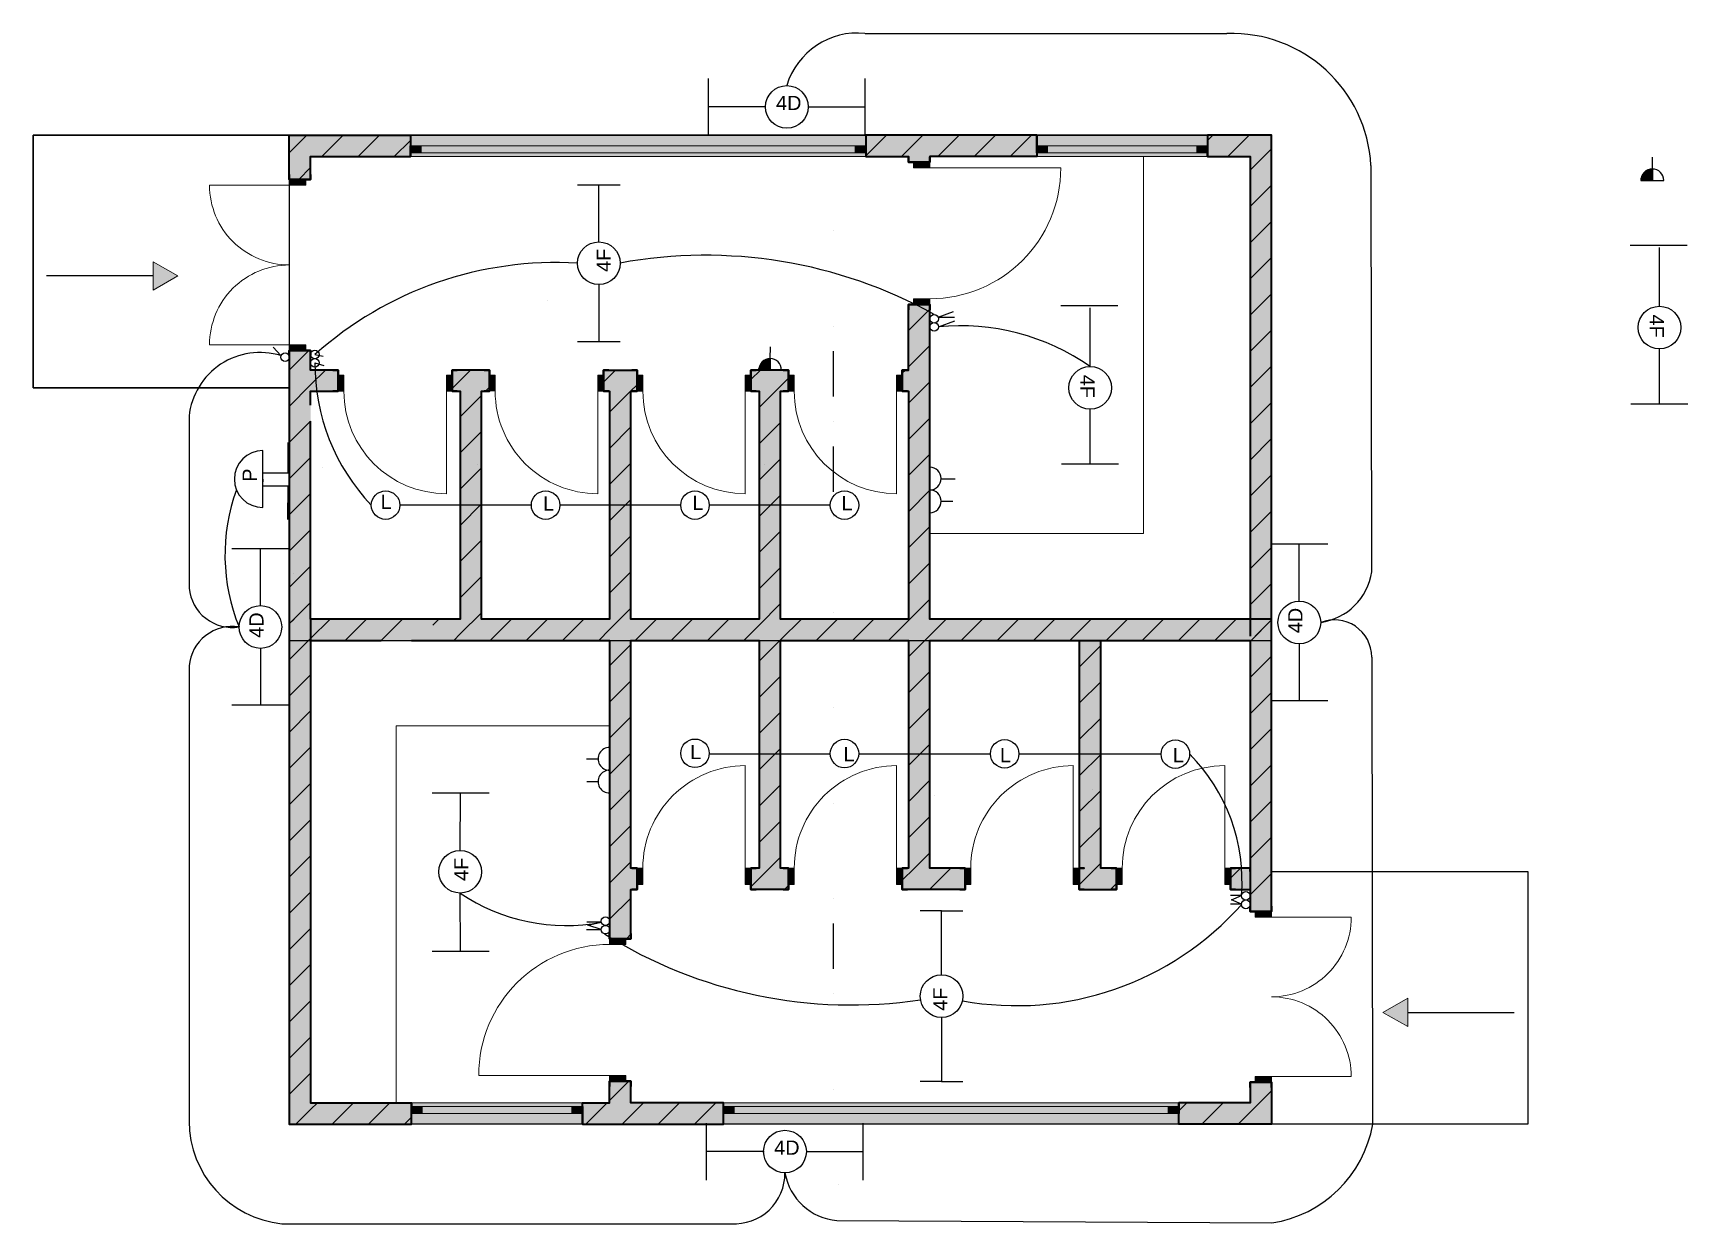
# Model space of a CAD drawing. Header units: millimetres. Extents: x 3755 to 15376, y 2965 to 11330.
import ezdxf

# ---------------------------------------------------------------- set-up
doc = ezdxf.new("R2010")
doc.units = ezdxf.units.MM
doc.header["$MEASUREMENT"] = 0
for name, color, linetype in [('ACCURACY', 200, 'Continuous'), ('LIGHTS', 1, 'Continuous'), ('PDF_Marker - Section', 7, 'Continuous'), ('PDF_Structural - Bearing', 7, 'Continuous')]:
    doc.layers.add(name, color=color, linetype=linetype)
doc.layers.add('PDF_2D Drafting - General', color=7, linetype='Continuous', true_color=0x7f7f7f)
doc.layers.add('PDF_Geometry', color=7, linetype='Continuous', true_color=0xff6600)
doc.styles.get("Standard").update_dxf_attribs({"font": 'arial.ttf'})

# ---------------------------------------------------------------- blocks, each defined once
blk = doc.blocks.new('text4f')
at = {"layer": 'LIGHTS', "insert": (-7, 71, -1794), "char_height": 100, "attachment_point": 1}
blk.add_mtext_dynamic_manual_height_columns('4F', width=175.79, gutter_width=1, heights=[0], dxfattribs=at)
blk = doc.blocks.new('hh')
at = {"layer": 'LIGHTS', "true_color": 0xed1f24}
h = blk.add_hatch(dxfattribs=at)
h.set_pattern_fill('ANSI31', color=240, angle=90)
h.set_pattern_definition([(135, (10294.76992, -15046.12702), (-0.08838834765, -0.08838834765), [])])
h.paths.add_polyline_path([(81, 80, 0.416929), (0, 0), (81, 0)])
at = {"layer": 'LIGHTS', "color": 240, "true_color": 0xed1f24}
for p, q in [((81, 80), (82, 163)), ((81, 80), (81, 0)), ((0, 0), (160, 0)), ((80, 0), (80, 0))]:
    blk.add_line(p, q, dxfattribs=at)
blk.add_arc((80, 0), 80, 0.0889, 179.9111, dxfattribs=at)
blk = doc.blocks.new('4F')
at = {"layer": 'LIGHTS', "color": 240, "true_color": 0xed1f24}
for p, q in [((-206, 16), (194, 16)), ((0, -412), (0, 0)), ((-151, -562), (-148, -562)), ((0, -1097), (0, -712)), ((-201, -1097), (199, -1097))]:
    blk.add_line(p, q, dxfattribs=at)
at = {"layer": 'PDF_Geometry', "color": 1, "lineweight": 25}
blk.add_circle((-1, -562), 150, dxfattribs=at)
at = {"layer": 'LIGHTS', "color": 240, "true_color": 0xed1f24, "char_height": 0.2, "attachment_point": 1}
for width, insert in [(731.43, (-167, -521)), (635.83, (-95, -605))]:
    blk.add_mtext_dynamic_manual_height_columns('4F', width=width, gutter_width=1, heights=[0], dxfattribs=dict(at, insert=insert))
at = {"layer": 'LIGHTS', "insert": (31, -470, -1850), "char_height": 100, "attachment_point": 1, "rotation": 270}
blk.add_mtext_dynamic_manual_height_columns('4F', width=449.76, gutter_width=1, heights=[0], dxfattribs=at)

msp = doc.modelspace()

# ---------------------------------------------------------------- linework, layer by layer
at = {"lineweight": 13}
msp.add_lwpolyline([(10053, 7814), (11552, 7814), (11552, 10463)], dxfattribs=at)
at = {"layer": 'ACCURACY', "color": 240, "true_color": 0xed1f24}
msp.add_line((10300, 5465), (10340, 5465), dxfattribs=at)
at = {"layer": 'LIGHTS', "color": 240, "true_color": 0xed1f24}
for p, q in [((9597, 11327), (12139, 11327)), ((8498, 10611), (8498, 11011)), ((9598, 10611), (9598, 11011)), ((8898, 10811), (8498, 10811)), ((8898, 10811), (8901, 10811)), ((9198, 10811), (9598, 10811)), ((13150, 10399), (13155, 7546)), ((7578, 10263), (7878, 10263)), ((7728, 9863), (7728, 10263)), ((7728, 9564), (7728, 9563)), ((7728, 9563), (7728, 9163)), ((10110, 9335), (10218, 9375)), ((10110, 9335), (10225, 9335)), ((10113, 9267), (10229, 9309)), ((5495, 9064), (5440, 9124)), ((5734, 9072), (5792, 9061)), ((7578, 9163), (7878, 9163)), ((5734, 9014), (5797, 8995)), ((5744, 9044), (5744, 9044)), ((9060, 8963), (9060, 8963)), ((12302, 8840), (12302, 8838)), ((6904, 8814), (6904, 8814)), ((4850, 8638), (4850, 7431)), ((5368, 7997), (5368, 8397)), ((5546, 8242), (5545, 8454)), ((10053, 8372), (10053, 7885)), ((10053, 7885), (10053, 8372)), ((5368, 8242), (5546, 8242)), ((5368, 8197), (5368, 8217)), ((5368, 8197), (5368, 8177)), ((5368, 8150), (5546, 8150)), ((5544, 7912), (5546, 8150)), ((10132, 8199), (10213, 8199)), ((10150, 8199), (10230, 8199)), ((10132, 8042), (10213, 8042)), ((6330, 8015), (7254, 8015)), ((7454, 8015), (8303, 8015)), ((8503, 8015), (9353, 8015)), ((5551, 7708), (5151, 7708)), ((5351, 7308), (5351, 7708)), ((12847, 7740), (12447, 7740)), ((12647, 7340), (12647, 7740)), ((5351, 7008), (5351, 7011)), ((5351, 7008), (5351, 6608)), ((12647, 7040), (12647, 7044)), ((12647, 7040), (12647, 6640)), ((4850, 6885), (4850, 3687)), ((13156, 6947), (13162, 3660)), ((12847, 6640), (12447, 6640)), ((5551, 6608), (5151, 6608)), ((7803, 6312), (7803, 5977)), ((7722, 6230), (7642, 6230)), ((9353, 6265), (8503, 6265)), ((10478, 6265), (9553, 6265)), ((11677, 6265), (10678, 6265)), ((7722, 6071), (7643, 6071)), ((6557, 5993), (6957, 5993)), ((6754, 5589), (6757, 5993)), ((7803, 5977), (7803, 5977)), ((6757, 4880), (6754, 5289)), ((12241, 5271), (12163, 5272)), ((12170, 5241), (12241, 5271)), ((12242, 5210), (12170, 5241)), ((10135, 5165), (9985, 5165)), ((10135, 4715), (10135, 5165)), ((10135, 5165), (10285, 5165)), ((12242, 5210), (12163, 5210)), ((12228, 5210), (12170, 5210)), ((7642, 5032), (7744, 5032)), ((7644, 5086), (7744, 5086)), ((7650, 5063), (7744, 5085)), ((7743, 5032), (7650, 5063)), ((7740, 5084), (7744, 5085)), ((6557, 4880), (6957, 4880)), ((10135, 4415), (10135, 3965)), ((10134, 3965), (9984, 3965)), ((10135, 3965), (10285, 3965)), ((5555, 3666), (5555, 3665)), ((8485, 3273), (8485, 3673)), ((9585, 3273), (9585, 3673)), ((8885, 3473), (8485, 3473)), ((8885, 3473), (8888, 3473)), ((9185, 3473), (9585, 3473)), ((5502, 2966), (8657, 2966)), ((9400, 2989), (12454, 2972))]:
    msp.add_line(p, q, dxfattribs=at)
at = {"layer": 'LIGHTS'}
for p, q in [((5704, 8814), (5704, 8814, -5)), ((12200, 5315), (12200, 5315)), ((7740, 5107), (7740, 5107))]:
    msp.add_line(p, q, dxfattribs=at)
at = {"layer": 'LIGHTS', "color": 6}
msp.add_line((10053, 7214), (10053, 7214), dxfattribs=at)
at = {"layer": 'LIGHTS', "color": 39, "lineweight": 13, "true_color": 0x563838}
msp.add_lwpolyline([(10134, 8056), (10134, 8056)], dxfattribs=at)
at = {"layer": 'LIGHTS'}
for centre in [(10083, 9323), (10083, 9267), (12271, 5270), (7774, 5091), (7774, 5032)]:
    msp.add_circle(centre, 30, dxfattribs=at)
at = {"layer": 'LIGHTS', "color": 240, "true_color": 0xed1f24}
for centre, radius in [((5524, 9054), 30), ((5734, 9072), 30), ((5734, 9014), 30), ((12272, 5210, 197), 30.6)]:
    msp.add_circle(centre, radius, dxfattribs=at)
for centre, radius, start, end in [((9543, 10813), 517, 84.0193, 163.326), ((12174, 10350), 977, 2.8518, 92.0754), ((8477, 6455), 3314, 61.0173, 100.4215), ((7426, 7181), 2537, 86.5734, 131.8222), ((10265, 7676), 1598, 55.1781, 95.4731), ((5348, 8585), 501, 72.9746, 173.8901), ((7170, 9004), 1436, 179.5978, 223.5762), ((10052, 8201), 80, 270.0889, 89.9111), ((5481, 7646), 562, 101.5868, 101.589), ((6445, 7665), 1343, 160.0814, 202.1771), ((10052, 8041), 80, 270.1735, 89.8265), ((12738, 7608), 422, 278.0971, 351.5246), ((5154, 7460), 305, 185.3623, 278.8875), ((12893, 6945), 263, 0.4788, 111.2593), ((5154, 6857), 305, 81.1125, 174.6377), ((5154, 6857), 305, 81.1125, 174.6377), ((7802, 6232), 80, 89.1367, 270.8633), ((10975, 5371), 1270, 355.4728, 44.7234), ((7802, 6072), 80, 89.052, 270.948), ((9001, 5485), 1324, 154.7657, 154.8006), ((7497, 6387), 1326, 235.9389, 280.7766), ((10662, 6608, -394), 2110, 259.6066, 318.4988), ((9501, 7760), 3257, 237.8571, 278.5744), ((5574, 3686), 723, 179.9113, 264.3154), ((12325, 3813), 851, 278.7513, 350), ((8680, 3321), 355, 266.2701, 0.3606), ((9433, 3392), 404, 189.8291, 265.3584)]:
    msp.add_arc(centre, radius, start, end, dxfattribs=at)
at = {"layer": 'PDF_2D Drafting - General', "color": 7, "lineweight": 25}
for points in [[(5554, 10613), (3755, 10613), (3755, 8839), (5554, 8839)], [(4598, 9624), (3849, 9624)], [(12452, 5440), (14251, 5440), (14251, 3665), (12452, 3665)], [(13408, 4450), (14156, 4450)]]:
    msp.add_lwpolyline(points, dxfattribs=at)
at = {"layer": 'PDF_2D Drafting - General', "color": 7, "lineweight": 13}
for points in [[(4598, 9724), (4772, 9624), (4598, 9524)], [(13408, 4351), (13234, 4450), (13408, 4550)]]:
    msp.add_lwpolyline(points, close=True, dxfattribs=at)
at = {"layer": 'PDF_2D Drafting - General', "color": 253, "lineweight": 13, "true_color": 0x999999}
for points in [[(7803, 7214), (7803, 7814)], [(7803, 7064), (7803, 6464), (6304, 6464), (6304, 3815)]]:
    msp.add_lwpolyline(points, dxfattribs=at)
at = {"layer": 'PDF_2D Drafting - General', "color": 7, "lineweight": 0, "transparency": 33554559}
for points in [[(4772, 9624), (4598, 9524), (4598, 9724)], [(13234, 4450), (13408, 4550), (13408, 4351)]]:
    msp.add_solid(points, dxfattribs=at)
at = {"layer": 'PDF_Geometry', "color": 39, "lineweight": 13, "true_color": 0x563838}
for points in [[(7365, 9452), (7365, 9452)], [(5787, 8276), (5787, 8276)], [(6876, 8296), (6876, 8296)], [(7904, 8255), (7904, 8255)], [(8890, 8296), (8890, 8296)], [(7884, 5993), (7884, 5993)], [(8954, 5994), (8954, 5994)], [(10085, 5973), (10085, 5973)], [(11194, 6014), (11194, 6014)]]:
    msp.add_lwpolyline(points, dxfattribs=at)
at = {"layer": 'PDF_Geometry', "color": 1, "lineweight": 25}
for centre, radius in [((9048, 10811), 150), ((7728, 9713), 150), ((6230, 8014), 100), ((7354, 8014), 100), ((8403, 8014), 100), ((9453, 8014), 100), ((12647, 7190), 150), ((5351, 7158), 150), ((8403, 6271), 100), ((9453, 6269), 100), ((10578, 6267), 100), ((11777, 6265), 100), ((6754, 5439), 150), ((10135, 4565), 150), ((9035, 3473), 150)]:
    msp.add_circle(centre, radius, dxfattribs=at)
msp.add_arc((5368, 8197), 200, 90, 270, dxfattribs=at)
at = {"layer": 'PDF_Marker - Section', "lineweight": 25}
for points in [[(9374, 10611), (9374, 10611)], [(9374, 9941), (9374, 9941)], [(9374, 9271), (9374, 9271)], [(9374, 9095), (9374, 8778)], [(9374, 8601), (9374, 8601)], [(9374, 8425), (9374, 8107)], [(9374, 7931), (9374, 7931)], [(5583, 7534), (5583, 7534)], [(9374, 7261), (9374, 7261)], [(9374, 6591), (9374, 6591)], [(9374, 5921), (9374, 5921)], [(9374, 5251), (9374, 5251)], [(9374, 5075), (9374, 4757)], [(9374, 4581), (9374, 4581)], [(9374, 3911), (9374, 3911)], [(9411, 3241), (9411, 3241)]]:
    msp.add_lwpolyline(points, dxfattribs=at)
at = {"layer": 'PDF_Structural - Bearing', "lineweight": 25}
for points in [[(5554, 3665), (5554, 8839), (3755, 8839), (3755, 10613), (12452, 10613), (12452, 5440), (14251, 5440), (14251, 3665)], [(5554, 7064), (7803, 7064), (12452, 7064), (12452, 10613), (5554, 10613)]]:
    msp.add_lwpolyline(points, close=True, dxfattribs=at)
at = {"layer": 'PDF_Structural - Bearing', "color": 253, "lineweight": 9, "true_color": 0xb0b0b0}
for points in [[(5678, 10613), (5616, 10551), (5554, 10489)], [(5782, 10463), (5932, 10613)], [(6037, 10463), (6187, 10613)], [(6291, 10463), (6404, 10576)], [(9603, 10467), (9749, 10613)], [(9854, 10463), (10004, 10613)], [(10108, 10463), (10258, 10613)], [(10363, 10463), (10513, 10613)], [(10617, 10463), (10767, 10613)], [(12003, 10576), (12039, 10613)], [(12144, 10463), (12294, 10613)], [(12452, 10516), (12398, 10463), (12302, 10366)], [(5620, 10301), (5704, 10385)], [(12302, 10112), (12452, 10262)], [(12302, 9857), (12452, 10007)], [(12302, 9603), (12452, 9753)], [(12302, 9348), (12452, 9498)], [(9903, 9240), (10053, 9390)], [(12302, 9094), (12452, 9244)], [(5554, 8963), (5692, 9101)], [(9903, 8985), (10053, 9135)], [(5554, 8708), (5704, 8858), (5809, 8963)], [(6697, 8833), (6827, 8963)], [(7760, 8878), (7845, 8963)], [(8796, 8897), (8863, 8963)], [(9859, 8942), (9881, 8963)], [(12302, 8840), (12452, 8990)], [(6932, 8814), (6960, 8842)], [(7803, 8667), (7950, 8814), (7997, 8860)], [(8853, 8699), (8968, 8814), (9060, 8906)], [(9903, 8731), (10053, 8881)], [(6754, 8635), (6904, 8785)], [(12302, 8585), (12452, 8735)], [(5554, 8454), (5704, 8604)], [(9903, 8476), (10053, 8626)], [(6754, 8381), (6904, 8531)], [(7803, 8413), (7953, 8563)], [(8853, 8444), (9003, 8594)], [(9903, 8222), (10053, 8372)], [(12302, 8331), (12452, 8481)], [(5554, 8199), (5704, 8349)], [(6754, 8126), (6904, 8276)], [(7803, 8158), (7953, 8308)], [(8853, 8190), (9003, 8340)], [(12302, 8076), (12452, 8226)], [(5554, 7945), (5704, 8095)], [(6754, 7872), (6904, 8022)], [(7803, 7904), (7953, 8054)], [(8853, 7935), (9003, 8085)], [(9903, 7967), (10053, 8118)], [(12302, 7822), (12452, 7972)], [(5554, 7690), (5704, 7840)], [(7803, 7649), (7953, 7799)], [(8853, 7681), (9003, 7831)], [(9903, 7713), (10053, 7863)], [(6754, 7617), (6904, 7767)], [(12302, 7567), (12452, 7717)], [(5554, 7436), (5704, 7586)], [(8853, 7427), (9003, 7576)], [(9903, 7458), (10053, 7608)], [(6754, 7363), (6904, 7513)], [(7803, 7395), (7953, 7545)], [(12302, 7313), (12452, 7463)], [(5704, 7331), (5554, 7181), (5587, 7214)], [(8745, 7064), (8853, 7172), (9003, 7322)], [(9763, 7064), (9903, 7204), (10053, 7354)], [(5554, 6927), (5704, 7077), (5841, 7214)], [(5946, 7064), (6096, 7214)], [(6200, 7064), (6350, 7214)], [(6562, 7171), (6605, 7214)], [(6709, 7064), (6754, 7109), (6904, 7258)], [(6964, 7064), (7114, 7214)], [(7218, 7064), (7368, 7214)], [(7473, 7064), (7623, 7214)], [(7727, 7064), (7803, 7140), (7953, 7290)], [(7982, 7064), (8132, 7214)], [(8236, 7064), (8386, 7214)], [(8491, 7064), (8641, 7214)], [(8853, 6918), (9000, 7064), (9003, 7068), (9150, 7214)], [(9254, 7064), (9404, 7214)], [(9509, 7064), (9658, 7214)], [(9903, 6949), (10017, 7064), (10053, 7099), (10167, 7214)], [(10272, 7064), (10422, 7214)], [(10526, 7064), (10676, 7214)], [(10781, 7064), (10931, 7214)], [(11035, 7064), (11185, 7214)], [(11290, 7064), (11440, 7214)], [(11544, 7064), (11694, 7214)], [(11799, 7064), (11949, 7214)], [(12053, 7064), (12203, 7214)], [(12302, 7058), (12308, 7064), (12452, 7208), (12337, 7094)], [(5691, 7064), (5704, 7077)], [(7803, 6886), (7953, 7036)], [(11102, 6877), (11252, 7027)], [(12302, 6804), (12452, 6954)], [(5554, 6672), (5704, 6822)], [(7803, 6631), (7953, 6781)], [(8853, 6663), (9003, 6813)], [(9903, 6695), (10053, 6845)], [(11102, 6622), (11252, 6772)], [(12302, 6549), (12452, 6699)], [(5554, 6418), (5704, 6568)], [(7803, 6377), (7953, 6527)], [(8853, 6409), (9003, 6559)], [(9903, 6440), (10053, 6590)], [(11102, 6368), (11252, 6518)], [(12302, 6295), (12452, 6445)], [(5554, 6163), (5704, 6313)], [(8853, 6154), (9003, 6304)], [(9903, 6186), (10053, 6336)], [(7803, 6122), (7953, 6272)], [(11102, 6113), (11252, 6263)], [(12302, 6040), (12452, 6190)], [(5554, 5909), (5704, 6059)], [(8853, 5900), (9003, 6050)], [(9903, 5931), (10053, 6081)], [(7803, 5868), (7953, 6018)], [(11102, 5859), (11252, 6009)], [(12302, 5786), (12452, 5936)], [(9903, 5677), (10053, 5827)], [(5554, 5654), (5704, 5804)], [(7803, 5613), (7953, 5763)], [(8853, 5645), (9003, 5795)], [(11102, 5604), (11252, 5754)], [(12302, 5531), (12452, 5681)], [(5554, 5400), (5704, 5550)], [(7803, 5359), (7953, 5509)], [(8796, 5334), (8927, 5465), (9003, 5541)], [(9859, 5379), (9945, 5465), (10053, 5572)], [(10049, 5315), (10199, 5465)], [(11100, 5347), (11217, 5465), (11252, 5500)], [(12163, 5393), (12235, 5465)], [(11322, 5315), (11363, 5356)], [(12302, 5277), (12452, 5427), (12340, 5315)], [(5554, 5146), (5704, 5295)], [(7803, 5105), (7953, 5254)], [(9031, 5315), (9060, 5343)], [(12439, 5159), (12452, 5172)], [(5554, 4891), (5704, 5041)], [(7921, 4968), (7953, 5000)], [(5554, 4637), (5704, 4787)], [(5554, 4382), (5704, 4532)], [(5554, 4128), (5704, 4278)], [(5554, 3873), (5704, 4023)], [(7803, 3832), (7939, 3968)], [(12334, 3783), (12367, 3815), (12452, 3900)], [(5751, 3815), (5704, 3769), (5601, 3665)], [(5855, 3665), (6005, 3815)], [(6110, 3665), (6260, 3815)], [(7637, 3665), (7786, 3815)], [(7891, 3665), (8041, 3815)], [(8145, 3665), (8295, 3815)], [(8400, 3665), (8550, 3815)], [(11802, 3759), (11858, 3815)], [(11963, 3665), (12112, 3815)], [(12334, 3783), (12302, 3750), (12217, 3665)], [(6364, 3665), (6413, 3714)]]:
    msp.add_lwpolyline(points, dxfattribs=at)
at = {"layer": 'PDF_Structural - Bearing', "lineweight": 35}
for points in [[(5554, 10337), (5554, 10301), (5554, 10337), (5554, 10301), (5554, 10613), (5704, 10613), (6404, 10613), (6404, 10538)], [(6404, 10613), (6404, 10538), (6404, 10488), (6404, 10463)], [(10803, 10538), (10803, 10613), (9603, 10613), (9603, 10538), (9603, 10488), (9603, 10463), (9903, 10463), (9903, 10423), (9938, 10423), (10053, 10423), (10053, 10460)], [(9603, 10613), (9603, 10538)], [(10803, 10613), (10803, 10538), (10803, 10488), (10803, 10463), (10053, 10463), (10053, 10423), (10053, 10460), (10053, 10423), (9938, 10423), (9903, 10423), (9903, 10460), (9903, 10423), (9903, 10460)], [(12452, 7094), (12452, 10613), (12302, 10613), (12003, 10613), (12003, 10538)], [(12003, 10613), (12003, 10538), (12003, 10488)], [(5704, 10301), (5669, 10301), (5704, 10301), (5704, 10463), (6404, 10463), (6404, 10488), (6404, 10538), (6404, 10488)], [(9603, 10488), (9603, 10463)], [(10803, 10488), (10803, 10463)], [(12003, 10463), (12003, 10488), (12003, 10538), (12003, 10488), (12003, 10463), (12302, 10463), (12302, 7094)], [(10053, 10423), (9938, 10423), (9903, 10423)], [(5554, 10301), (5669, 10301), (5554, 10301), (5669, 10301), (5704, 10301), (5704, 10337), (5704, 10301), (5704, 10337)], [(9859, 8963), (9896, 8963), (9859, 8963), (9859, 8928), (9859, 8963), (9903, 8963), (9903, 9424), (9938, 9424), (10053, 9424), (10053, 9387)], [(9903, 9424), (9903, 9387)], [(12452, 5315), (12452, 7064), (12452, 7214), (10053, 7214), (10053, 9424), (9938, 9424), (10053, 9424), (10053, 9387), (10053, 9424)], [(5554, 9101), (5554, 9064), (5554, 9101), (5669, 9101), (5704, 9101), (5704, 9064), (5704, 9101), (5704, 9064)], [(5704, 9101), (5669, 9101), (5554, 9101), (5554, 9064)], [(5897, 8963), (5860, 8963), (5897, 8963), (5897, 8928), (5897, 8963), (5704, 8963), (5704, 9101), (5669, 9101), (5554, 9101), (5554, 7064)], [(6960, 8963), (6697, 8963), (6697, 8928), (6697, 8814), (6754, 8814), (6754, 7214), (5704, 7214), (5704, 3815), (6413, 3815), (6413, 3790), (6413, 3740), (6413, 3790)], [(5897, 8814), (5897, 8928), (5897, 8814), (5897, 8928), (5897, 8963), (5860, 8963)], [(6697, 8814), (6734, 8814), (6697, 8814), (6697, 8928), (6697, 8963), (6734, 8963), (6697, 8963), (6734, 8963)], [(6697, 8963), (6697, 8928), (6697, 8814), (6734, 8814)], [(7760, 8814), (7797, 8814), (7760, 8814), (7760, 8928), (7760, 8814), (7803, 8814), (7803, 7214), (6904, 7214), (6904, 8814), (6960, 8814), (6960, 8928), (6960, 8963), (6960, 8928), (6960, 8814), (6923, 8814)], [(6960, 8814), (6923, 8814), (6960, 8814), (6960, 8928), (6960, 8963), (6923, 8963), (6960, 8963), (6923, 8963)], [(7760, 8963), (7997, 8963), (7997, 8928), (7997, 8814), (7960, 8814)], [(7797, 8814), (7760, 8814), (7760, 8928), (7760, 8963), (7760, 8928), (7760, 8963), (7797, 8963), (7760, 8963), (7797, 8963)], [(7997, 8963), (7960, 8963)], [(9060, 8963), (8796, 8963), (8796, 8928), (8796, 8814), (8833, 8814)], [(8796, 8963), (8833, 8963)], [(9023, 8814), (9060, 8814), (9060, 8928), (9060, 8963), (9060, 8928), (9060, 8963), (9023, 8963), (9060, 8963), (9023, 8963)], [(9896, 8814), (9859, 8814), (9859, 8928), (9859, 8963), (9896, 8963)], [(8796, 8814), (8833, 8814), (8796, 8814), (8796, 8928), (8796, 8814), (8853, 8814), (8853, 7214), (7953, 7214), (7953, 8814), (7997, 8814), (7997, 8928), (7997, 8814), (7960, 8814), (7997, 8814)], [(9859, 8814), (9896, 8814), (9859, 8814), (9859, 8928), (9859, 8814), (9903, 8814), (9903, 7214), (9003, 7214), (9003, 8814), (9060, 8814), (9060, 8928), (9060, 8814), (9023, 8814), (9060, 8814)], [(5704, 8716), (5704, 8814), (5897, 8814), (5860, 8814), (5897, 8814), (5860, 8814)], [(5704, 7214), (5704, 8604)], [(5554, 7214), (5554, 3665), (5704, 3665), (6413, 3665), (6413, 3740)], [(5704, 7064), (6200, 7064)], [(6413, 7064), (6754, 7064), (6904, 7064), (7803, 7064), (7803, 4968), (7918, 4968), (7953, 4968), (7953, 5315), (7997, 5315), (7997, 5350), (7997, 5315), (7960, 5315), (7997, 5315)], [(7997, 5465), (7960, 5465), (7997, 5465), (7997, 5350), (7997, 5465), (7953, 5465), (7953, 7064), (8853, 7064), (8853, 5465), (8796, 5465), (8796, 5350), (8796, 5465), (8833, 5465), (8796, 5465)], [(9060, 5465), (9023, 5465), (9060, 5465), (9060, 5350), (9060, 5465), (9003, 5465), (9003, 7064), (9903, 7064), (9903, 5465), (9859, 5465), (9859, 5350), (9859, 5465), (9896, 5465), (9859, 5465)], [(10300, 5465), (10263, 5465), (10300, 5465), (10300, 5350), (10300, 5465), (10053, 5465), (10053, 7064), (11102, 7064), (11102, 5465), (11100, 5465), (11100, 5350), (11100, 5315), (11363, 5315)], [(11102, 7064), (11252, 7064)], [(11363, 5465), (11326, 5465), (11363, 5465), (11363, 5350), (11363, 5465), (11252, 5465), (11252, 7064), (12302, 7064), (12302, 5315)], [(7960, 5465), (7997, 5465), (7997, 5350), (7997, 5315), (7960, 5315)], [(9060, 5315), (8796, 5315), (8796, 5350), (8796, 5465), (8833, 5465)], [(9023, 5465), (9060, 5465), (9060, 5350), (9060, 5315), (9060, 5350), (9060, 5315), (9023, 5315), (9060, 5315), (9023, 5315)], [(10300, 5315), (9859, 5315), (9859, 5350), (9859, 5465), (9896, 5465)], [(10263, 5465), (10300, 5465), (10300, 5350), (10300, 5315), (10300, 5350), (10300, 5315), (10263, 5315), (10300, 5315), (10263, 5315)], [(11100, 5465), (11137, 5465), (11100, 5465), (11100, 5350), (11100, 5315), (11137, 5315), (11100, 5315), (11137, 5315)], [(11100, 5315), (11100, 5350), (11100, 5465), (11137, 5465)], [(11326, 5465), (11363, 5465), (11363, 5350), (11363, 5315), (11363, 5350), (11363, 5315), (11326, 5315), (11363, 5315), (11326, 5315)], [(12200, 5465), (12163, 5465), (12200, 5465), (12163, 5465), (12163, 5350), (12163, 5465), (12163, 5350), (12163, 5315), (12200, 5315)], [(12302, 5440), (12302, 5465), (12163, 5465)], [(12163, 5315), (12200, 5315), (12163, 5315), (12163, 5350), (12163, 5315), (12302, 5315), (12302, 5159), (12337, 5159), (12452, 5159), (12452, 5440)], [(8796, 5315), (8833, 5315)], [(9859, 5315), (9896, 5315)], [(12452, 5159), (12452, 5196), (12452, 5159), (12337, 5159), (12302, 5159), (12302, 5196), (12302, 5159), (12302, 5196)], [(12302, 5159), (12337, 5159), (12452, 5159), (12452, 5196)], [(7803, 4968), (7803, 5005), (7803, 4968), (7918, 4968), (7953, 4968), (7953, 5005), (7953, 4968), (7953, 5005)], [(7953, 4968), (7918, 4968), (7803, 4968), (7803, 5005)], [(7612, 3665), (7612, 3740), (7612, 3790), (7612, 3815), (7803, 3815), (7803, 3968), (7803, 3931), (7803, 3968), (7918, 3968), (7953, 3968), (7953, 3931), (7953, 3968), (7953, 3931)], [(7612, 3740), (7612, 3665), (8603, 3665), (8603, 3740), (8603, 3790), (8603, 3815), (7953, 3815), (7953, 3968), (7918, 3968), (7803, 3968), (7803, 3931)], [(7803, 3968), (7918, 3968), (7953, 3968)], [(12452, 3923), (12452, 3960), (12452, 3923), (12452, 3960), (12452, 3665), (12302, 3665), (11802, 3665), (11802, 3740)], [(12302, 3960), (12337, 3960), (12302, 3960), (12302, 3815), (11802, 3815), (11802, 3790), (11802, 3740), (11802, 3790)], [(12452, 3960), (12337, 3960), (12452, 3960), (12337, 3960), (12302, 3960), (12302, 3923), (12302, 3960), (12302, 3923)], [(6413, 3665), (6413, 3740), (6413, 3790), (6413, 3815)], [(7612, 3790), (7612, 3815)], [(8603, 3790), (8603, 3815)], [(8603, 3665), (8603, 3740)], [(11802, 3665), (11802, 3740), (11802, 3790), (11802, 3815)]]:
    msp.add_lwpolyline(points, dxfattribs=at)
at = {"layer": 'PDF_Structural - Bearing', "color": 252, "lineweight": 18, "true_color": 0x888888}
for points in [[(6404, 10613), (9603, 10613)], [(10803, 10613), (12003, 10613)], [(6404, 10463), (9603, 10463)], [(6479, 10538), (9528, 10538)], [(9528, 10488), (6479, 10488)], [(10803, 10463), (12003, 10463)], [(10878, 10538), (11928, 10538)], [(11928, 10488), (10878, 10488)], [(6413, 3815), (7612, 3815)], [(7537, 3790), (6488, 3790)], [(6488, 3740), (7537, 3740)], [(11802, 3815), (8603, 3815)], [(8678, 3790), (11727, 3790)], [(11727, 3740), (8678, 3740)], [(6413, 3665), (7612, 3665)], [(11802, 3665), (8603, 3665)]]:
    msp.add_lwpolyline(points, dxfattribs=at)
at = {"layer": 'PDF_Structural - Bearing', "color": 252, "lineweight": 20, "true_color": 0x888888}
for points in [[(6404, 10538), (6479, 10538), (6479, 10488), (6404, 10488)], [(9603, 10488), (9528, 10488), (9528, 10538), (9603, 10538)], [(10803, 10538), (10878, 10538), (10878, 10488), (10803, 10488)], [(12003, 10488), (11928, 10488), (11928, 10538), (12003, 10538)], [(6960, 8814), (6960, 8928), (7000, 8928), (7000, 8814)], [(6413, 3740), (6488, 3740), (6488, 3790), (6413, 3790)], [(7612, 3790), (7537, 3790), (7537, 3740), (7612, 3740)], [(8603, 3790), (8678, 3790), (8678, 3740), (8603, 3740)], [(11802, 3740), (11727, 3740), (11727, 3790), (11802, 3790)]]:
    msp.add_lwpolyline(points, dxfattribs=at)
at = {"layer": 'PDF_Structural - Bearing', "lineweight": 35}
for points in [[(9603, 10488), (9603, 10538)], [(10803, 10488), (10803, 10538)], [(9903, 9387), (9903, 9424), (9938, 9424), (9903, 9424)], [(7960, 8963), (7997, 8963), (7997, 8928), (7997, 8963)], [(8833, 8963), (8796, 8963), (8796, 8928), (8796, 8963)], [(8833, 5315), (8796, 5315), (8796, 5350), (8796, 5315)], [(9896, 5315), (9859, 5315), (9859, 5350), (9859, 5315)], [(7612, 3790), (7612, 3740)], [(8603, 3790), (8603, 3740)]]:
    msp.add_lwpolyline(points, close=True, dxfattribs=at)
at = {"layer": 'PDF_Structural - Bearing', "color": 252, "lineweight": 20, "true_color": 0x888888}
for points in [[(10053, 10423), (10053, 10383), (9938, 10383), (9938, 10423)], [(5554, 10301), (5554, 10261), (5669, 10261), (5669, 10301)], [(9938, 9424), (9938, 9464), (10053, 9464), (10053, 9424)], [(5669, 9101), (5669, 9141), (5554, 9141), (5554, 9101)], [(5897, 8928), (5937, 8928), (5937, 8814), (5897, 8814)], [(6697, 8814), (6657, 8814), (6657, 8928), (6697, 8928)], [(7760, 8814), (7720, 8814), (7720, 8928), (7760, 8928)], [(7997, 8928), (8037, 8928), (8037, 8814), (7997, 8814)], [(8796, 8814), (8756, 8814), (8756, 8928), (8796, 8928)], [(9060, 8928), (9100, 8928), (9100, 8814), (9060, 8814)], [(9859, 8814), (9819, 8814), (9819, 8928), (9859, 8928)], [(7997, 5350), (8037, 5350), (8037, 5465), (7997, 5465)], [(8796, 5465), (8756, 5465), (8756, 5350), (8796, 5350)], [(9060, 5350), (9100, 5350), (9100, 5465), (9060, 5465)], [(9859, 5465), (9819, 5465), (9819, 5350), (9859, 5350)], [(10300, 5350), (10340, 5350), (10340, 5465), (10300, 5465)], [(11100, 5465), (11060, 5465), (11060, 5350), (11100, 5350)], [(11363, 5350), (11403, 5350), (11403, 5465), (11363, 5465)], [(12163, 5465), (12123, 5465), (12123, 5350), (12163, 5350)], [(12337, 5159), (12337, 5119), (12452, 5119), (12452, 5159)], [(7918, 4968), (7918, 4928), (7803, 4928), (7803, 4968)], [(7803, 3968), (7803, 4008), (7918, 4008), (7918, 3968)], [(12452, 3960), (12452, 4000), (12337, 4000), (12337, 3960)]]:
    msp.add_lwpolyline(points, close=True, dxfattribs=at)
at = {"layer": 'PDF_Structural - Bearing', "color": 252, "lineweight": 18, "true_color": 0x888888}
for points in [[(10053, 10383), (10972, 10383, -0.414212), (10053, 9464)], [(5554, 10261), (4994, 10261, 0.414214), (5554, 9701, 0.414214), (4994, 9141), (5554, 9141)], [(6657, 8814), (6657, 8094, -0.414213), (5937, 8814)], [(7720, 8814), (7720, 8094, -0.414214), (7000, 8814)], [(8756, 8814), (8756, 8094, -0.414213), (8037, 8814)], [(9819, 8814), (9819, 8094, -0.414209), (9100, 8814)], [(8756, 5465), (8756, 6184, 0.414218), (8037, 5465)], [(9819, 5465), (9819, 6184, 0.414214), (9100, 5465)], [(11060, 5465), (11060, 6184, 0.414245), (10340, 5465)], [(12123, 5465), (12123, 6184, 0.414193), (11403, 5465)], [(12452, 4000), (13012, 4000, 0.414241), (12452, 4560, 0.414217), (13012, 5119), (12452, 5119)], [(7803, 4008), (6884, 4008, -0.414212), (7803, 4928)]]:
    msp.add_lwpolyline(points, format="xyb", dxfattribs=at)
at = {"layer": 'PDF_Structural - Bearing', "color": 7, "lineweight": 0, "true_color": 0xffffff, "transparency": 33554559}
for points in [[(5704, 10613), (5704, 10463), (5554, 10613)], [(5704, 10463), (5554, 10463), (5554, 10613)], [(5704, 10463), (5704, 10613), (6404, 10463), (6404, 10613)], [(9603, 10613), (9603, 10463), (6404, 10613), (6404, 10463)], [(9603, 10613), (10803, 10613), (9603, 10463), (10803, 10463)], [(12003, 10613), (12003, 10463), (10803, 10613), (10803, 10463)], [(12003, 10613), (12302, 10613), (12003, 10463), (12302, 10463)], [(12302, 10463), (12302, 10613), (12452, 10613)], [(12302, 10463), (12452, 10613), (12452, 10463)], [(5554, 10463), (5704, 10463), (5554, 10301), (5704, 10301)], [(6404, 10538), (6404, 10488), (6479, 10538), (6479, 10488)], [(6479, 10538), (6479, 10488), (9528, 10538), (9528, 10488)], [(9603, 10488), (9603, 10538), (9528, 10488), (9528, 10538)], [(10053, 10463), (10053, 10423), (9903, 10463), (9903, 10423)], [(10803, 10538), (10803, 10488), (10878, 10538), (10878, 10488)], [(10878, 10538), (10878, 10488), (11928, 10538), (11928, 10488)], [(12003, 10488), (12003, 10538), (11928, 10488), (11928, 10538)], [(12302, 10463), (12452, 10463), (12302, 7094), (12452, 7094)], [(10053, 10423), (9938, 10423), (10053, 10383), (9938, 10383)], [(5554, 10301), (5554, 10261), (5669, 10301), (5669, 10261)], [(10053, 9424), (10053, 7064), (9903, 9424), (9903, 7064)], [(9938, 9424), (10053, 9424), (9938, 9464), (10053, 9464)], [(5669, 9101), (5669, 9141), (5554, 9101), (5554, 9141)], [(5554, 7064), (5554, 9101), (5704, 7064), (5704, 9101)], [(5704, 8814), (5704, 8963), (5897, 8814), (5897, 8963)], [(6697, 8814), (6697, 8963), (6960, 8814), (6960, 8963)], [(7760, 8814), (7760, 8963), (7997, 8814), (7997, 8963)], [(8796, 8814), (8796, 8963), (9060, 8814), (9060, 8963)], [(9859, 8814), (9859, 8963), (9903, 8814), (9903, 8963)], [(5897, 8928), (5897, 8814), (5937, 8928), (5937, 8814)], [(6697, 8814), (6697, 8928), (6657, 8814), (6657, 8928)], [(6960, 8928), (6960, 8814), (7000, 8928), (7000, 8814)], [(7760, 8814), (7760, 8928), (7720, 8814), (7720, 8928)], [(7997, 8928), (7997, 8814), (8037, 8928), (8037, 8814)], [(8796, 8814), (8796, 8928), (8756, 8814), (8756, 8928)], [(9060, 8928), (9060, 8814), (9100, 8928), (9100, 8814)], [(9859, 8814), (9859, 8928), (9819, 8814), (9819, 8928)], [(6904, 7064), (6754, 7064), (6904, 8814), (6754, 8814)], [(7953, 7064), (7803, 7064), (7953, 8814), (7803, 8814)], [(9003, 7064), (8853, 7064), (9003, 8814), (8853, 8814)], [(5704, 3815), (5554, 3815), (5704, 7214), (5554, 7214)], [(6754, 7064), (5704, 7064), (6754, 7214), (5704, 7214)], [(7803, 7064), (6904, 7064), (7803, 7214), (6904, 7214)], [(8853, 7064), (7953, 7064), (8853, 7214), (7953, 7214)], [(9903, 7064), (9003, 7064), (9903, 7214), (9003, 7214)], [(12452, 7064), (10053, 7064), (12452, 7214), (10053, 7214)], [(7803, 7064), (7953, 7064), (7803, 4968), (7953, 4968)], [(8853, 7064), (9003, 7064), (8853, 5465), (9003, 5465)], [(9903, 7064), (10053, 7064), (9903, 5465), (10053, 5465)], [(11102, 7064), (11252, 7064), (11102, 5465), (11252, 5465)], [(12302, 7064), (12452, 7064), (12302, 5315), (12452, 5315)], [(7953, 5315), (7953, 5465), (7997, 5315), (7997, 5465)], [(7997, 5350), (8037, 5350), (7997, 5465), (8037, 5465)], [(8796, 5465), (8756, 5465), (8796, 5350), (8756, 5350)], [(8796, 5465), (9060, 5465), (8796, 5315), (9060, 5315)], [(9060, 5350), (9100, 5350), (9060, 5465), (9100, 5465)], [(9859, 5465), (9819, 5465), (9859, 5350), (9819, 5350)], [(9859, 5465), (10300, 5465), (9859, 5315), (10300, 5315)], [(10300, 5350), (10340, 5350), (10300, 5465), (10340, 5465)], [(11100, 5465), (11060, 5465), (11100, 5350), (11060, 5350)], [(11100, 5465), (11363, 5465), (11100, 5315), (11363, 5315)], [(11363, 5350), (11403, 5350), (11363, 5465), (11403, 5465)], [(12163, 5465), (12123, 5465), (12163, 5350), (12123, 5350)], [(12163, 5465), (12302, 5465), (12163, 5315), (12302, 5315)], [(12452, 5440), (12452, 5159), (12302, 5440), (12302, 5159)], [(12337, 5159), (12337, 5119), (12452, 5159), (12452, 5119)], [(7918, 4968), (7803, 4968), (7918, 4928), (7803, 4928)], [(7803, 3968), (7918, 3968), (7803, 4008), (7918, 4008)], [(7803, 3815), (7803, 3968), (7953, 3815), (7953, 3968)], [(12302, 3815), (12302, 3960), (12452, 3815), (12452, 3960)], [(12452, 3960), (12452, 4000), (12337, 3960), (12337, 4000)], [(5704, 3815), (5704, 3665), (5554, 3665)], [(5554, 3815), (5704, 3815), (5554, 3665)], [(5704, 3815), (6413, 3815), (5704, 3665), (6413, 3665)], [(7612, 3665), (6413, 3665), (7612, 3815), (6413, 3815)], [(6413, 3740), (6488, 3740), (6413, 3790), (6488, 3790)], [(6488, 3740), (7537, 3740), (6488, 3790), (7537, 3790)], [(7612, 3790), (7537, 3790), (7612, 3740), (7537, 3740)], [(7612, 3665), (7612, 3815), (8603, 3665), (8603, 3815)], [(8603, 3665), (8603, 3815), (11802, 3665), (11802, 3815)], [(8603, 3790), (8603, 3740), (8678, 3790), (8678, 3740)], [(11727, 3740), (11727, 3790), (8678, 3740), (8678, 3790)], [(11802, 3740), (11802, 3790), (11727, 3740), (11727, 3790)], [(11802, 3815), (12302, 3815), (11802, 3665), (12302, 3665)], [(12302, 3665), (12302, 3815), (12452, 3665)], [(12452, 3815), (12452, 3665), (12302, 3815)]]:
    msp.add_solid(points, dxfattribs=at)

# ---------------------------------------------------------------- block references
at = {"layer": 'LIGHTS', "color": 240, "true_color": 0xed1f24}
for name, p in [('hh', (15046, 10295)), ('4F', (15177, 9823)), ('4F', (11179, 9400)), ('hh', (8851, 8963))]:
    msp.add_blockref(name, p, dxfattribs=at)
at = {"layer": 'LIGHTS', "color": 240, "true_color": 0xed1f24, "rotation": 89.99999999999999}
msp.add_blockref('text4f', (6783, 5381), dxfattribs=at)

# ---------------------------------------------------------------- texts
at = {"layer": 'LIGHTS', "char_height": 100, "attachment_point": 1}
for s, insert in [('4D', (8972, 10889, -1850)), ('L', (6195, 8087, -754)), ('L', (7336, 8076)), ('L', (8385, 8080)), ('L', (9432, 8078)), ('L', (8369, 6330)), ('L', (9446, 6315)), ('L', (10545, 6307)), ('L', (11759, 6307)), ('4D', (8959, 3551, -1850))]:
    msp.add_mtext_dynamic_manual_height_columns(s, width=449.76, gutter_width=1, heights=[0], dxfattribs=dict(at, insert=insert))
at = {"layer": 'LIGHTS', "color": 240, "true_color": 0xed1f24, "char_height": 0.2, "attachment_point": 1}
for s, width, insert in [('4F', 635.83, (8954, 10768)), ('EGRGER', 1577.1, (7385, 8992)), ('4F', 635.83, (8941, 3429))]:
    msp.add_mtext_dynamic_manual_height_columns(s, width=width, gutter_width=1, heights=[0], dxfattribs=dict(at, insert=insert))
at = {"layer": 'LIGHTS', "char_height": 100, "attachment_point": 1, "rotation": 90}
for s, insert in [('4F', (7712, 9652)), ('P', (5226, 8178, -1850)), ('4D', (5273, 7082, -1850)), ('4D', (12569, 7114, -1850)), ('4F', (10076, 4462))]:
    msp.add_mtext_dynamic_manual_height_columns(s, width=449.76, gutter_width=1, heights=[0], dxfattribs=dict(at, insert=insert))
at = {"layer": 'LIGHTS', "color": 240, "true_color": 0xed1f24, "char_height": 0.2, "attachment_point": 1, "rotation": 90}
for insert in [(12691, 7096), (5395, 7064)]:
    msp.add_mtext_dynamic_manual_height_columns('4F', width=635.83, gutter_width=1, heights=[0], dxfattribs=dict(at, insert=insert))

doc.saveas('drawing.dxf')
